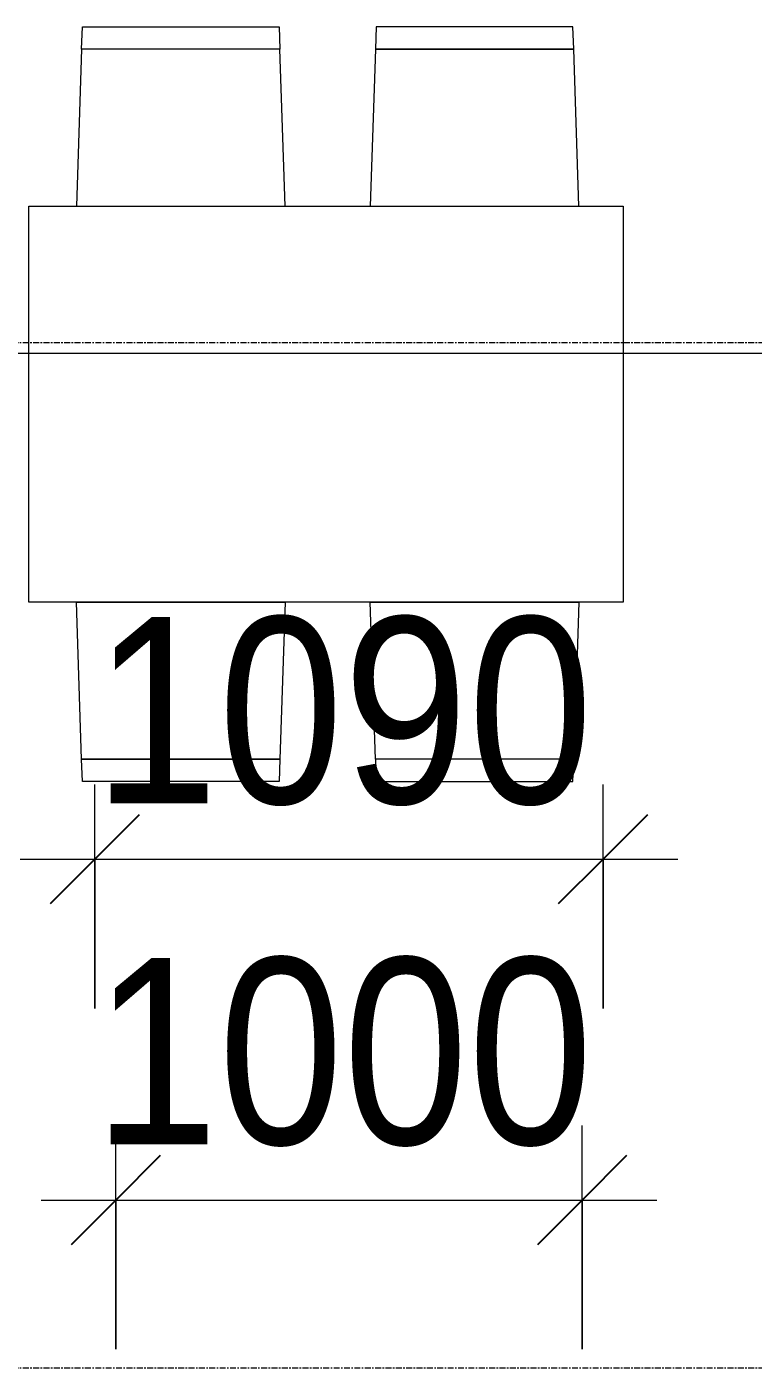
# Model space of a CAD drawing. Header units: millimetres. Extents: x 1591 to 239243, y -15958 to 82755.
# Drawn here: x 168056 to 169613, y 37037 to 39915 of the extents above; entities that cross this region are included whole.
import ezdxf

# ---------------------------------------------------------------- set-up
doc = ezdxf.new("R2010")
doc.units = ezdxf.units.MM
doc.linetypes.add('Grid Line', pattern=[22.225, 12.7, -3.175, 3.175, -3.175])
for name, color, linetype, lineweight in [('0-1', 250, 'Continuous', 5), ('A-ANNO-DIMS', 211, 'Continuous', 9), ('A-ANNO-DIMS-160', 211, 'Continuous', 9), ('I-FURN-1', 254, 'Continuous', 9), ('S-GRID-1', 1, 'Grid Line', 9)]:
    doc.layers.add(name, color=color, linetype=linetype, lineweight=lineweight)
doc.styles.add('UTM Avo', font='UTM Avo.ttf', dxfattribs={"width": 0.9, "height": 400})
doc.dimstyles.new('1_Dim_chi_tiet_2_5', dxfattribs={"dimscale": 304.8, "dimtxt": 399.720379, "dimasz": 0.629921, "dimexe": 0.524934, "dimexo": 0.0625, "dimgap": 0.052493, "dimtad": 1, "dimdec": 0, "dimrnd": 5, "dimzin": 0, "dimdsep": 46, "dimtxsty": 'UTM Avo', "dimblk1": 'OBLIQUE', "dimblk2": 'OBLIQUE', "dimsah": 1, "dimcen": 0.09, "dimdle": 0.524934, "dimazin": 0, "dimtfac": 1, "dimtdec": 4, "dimtix": 1, "dimtmove": 0, "dimatfit": 3, "dimfxl": 1.049869, "dimfxlon": 1, "dimtvp": 1, "dimtolj": 1, "dimtzin": 0, "dimarcsym": 2})

# ---------------------------------------------------------------- blocks, each defined once
blk = doc.blocks.new('RES_BAN AN 1 - RES_BAN AN 1-885813-TKCS_MB TẦNG 5')
at = {"layer": 'I-FURN-1'}
for p, q in [((-425, 1275), (425, 1275)), ((-425, 0), (-425, 1275)), ((425, 1275), (425, 0)), ((-761.9, 1168.8), (-809.6, 1167.2)), ((-809.6, 1167.2), (-809.6, 745.3)), ((-425, 1180), (-761.9, 1168.8)), ((-761.9, 1168.8), (-761.9, 743.8)), ((-761.9, 743.8), (-761.9, 1168.8)), ((-425, 732.5), (-425, 1180)), ((425, 1180), (761.9, 1168.8)), ((425, 732.5), (425, 1180)), ((761.9, 1168.8), (761.9, 743.8)), ((761.9, 1168.8), (761.9, 743.8)), ((809.6, 1167.2), (761.9, 1168.8)), ((809.6, 745.3), (809.6, 1167.2)), ((-809.6, 745.3), (-761.9, 743.8)), ((-761.9, 743.8), (-425, 732.5)), ((761.9, 743.8), (425, 732.5)), ((761.9, 743.8), (809.6, 745.3)), ((-425, 549.7), (-761.9, 538.5)), ((-425, 102.3), (-425, 549.7)), ((425, 549.7), (761.9, 538.5)), ((425, 102.3), (425, 549.7)), ((-809.6, 536.9), (-761.9, 538.5)), ((-809.6, 115.1), (-809.6, 536.9)), ((-761.9, 538.5), (-761.9, 113.5)), ((-761.9, 538.5), (-761.9, 113.5)), ((761.9, 538.5), (761.9, 113.5)), ((761.9, 538.5), (809.6, 536.9)), ((761.9, 113.5), (761.9, 538.5)), ((809.6, 536.9), (809.6, 115.1)), ((-761.9, 113.5), (-809.6, 115.1)), ((-761.9, 113.5), (-425, 102.3)), ((761.9, 113.5), (425, 102.3)), ((809.6, 115.1), (761.9, 113.5)), ((425, 0), (-425, 0))]:
    blk.add_line(p, q, dxfattribs=at)
blk = doc.blocks.new('NCV_TKTC_TANG 5_rvt-1-TKCS_MB TẦNG 5')
at = {"layer": 'I-FURN-1', "rotation": 270.0000000000001}
blk.add_blockref('RES_BAN AN 1 - RES_BAN AN 1-885813-TKCS_MB TẦNG 5', (66060.8, 39105.7), dxfattribs=at)
blk = doc.blocks.new('DIMBLOCK45-TKCS_MB TẦNG 5')
at = {"layer": 'A-ANNO-DIMS-160'}
for p, q in [((163051.4, 39534.8), (163051.4, 39054.8)), ((163051.4, 39214.8), (163051.4, 39534.8)), ((171051.4, 39534.8), (171051.4, 39054.8)), ((171051.4, 39214.8), (171051.4, 39534.8)), ((162891.4, 39214.8), (171211.4, 39214.8))]:
    blk.add_line(p, q, dxfattribs=at)
at = {"layer": 'A-ANNO-DIMS-160', "lineweight": 25}
for p, q in [((163051.4, 39214.8), (163147.4, 39310.8)), ((171051.4, 39214.8), (171147.4, 39310.8)), ((163051.4, 39214.8), (162955.4, 39118.8)), ((171051.4, 39214.8), (170955.4, 39118.8))]:
    blk.add_line(p, q, dxfattribs=at)
at = {"layer": 'A-ANNO-DIMS-160', "color": 0, "insert": (166503.6, 39734.4), "char_height": 400, "width": 1314.636, "attachment_point": 1, "line_spacing_factor": 1.110334, "style": 'UTM Avo'}
blk.add_mtext('8000', dxfattribs=at)
blk = doc.blocks.new('_Oblique')
at = {"color": 0, "linetype": 'ByBlock', "lineweight": -2}
blk.add_line((-0.5, -0.5), (0.5, 0.5), dxfattribs=at)
blk = doc.blocks.new('DIMBLOCK106-TKCS_MB TẦNG 5')
at = {"layer": 'A-ANNO-DIMS-160'}
for p, q in [((168201.4, 37809.1), (168201.4, 38289.1)), ((169291.4, 37809.1), (169291.4, 38289.1)), ((168041.4, 38129.1), (169451.4, 38129.1)), ((168201.4, 38129.1), (168201.4, 37809.1)), ((169291.4, 38129.1), (169291.4, 37809.1))]:
    blk.add_line(p, q, dxfattribs=at)
at = {"layer": 'A-ANNO-DIMS-160', "lineweight": 25}
for p, q in [((168201.4, 38129.1), (168297.4, 38225.1)), ((169291.4, 38129.1), (169387.4, 38225.1)), ((168201.4, 38129.1), (168105.4, 38033.1)), ((169291.4, 38129.1), (169195.4, 38033.1))]:
    blk.add_line(p, q, dxfattribs=at)
at = {"layer": 'A-ANNO-DIMS-160', "color": 0, "insert": (168198.6, 38648.7), "char_height": 400, "width": 1314.636, "attachment_point": 1, "line_spacing_factor": 1.110334, "style": 'UTM Avo'}
blk.add_mtext('1090', dxfattribs=at)
blk = doc.blocks.new('DIMBLOCK152-TKCS_MB TẦNG 5')
at = {"layer": 'A-ANNO-DIMS-160'}
for p, q in [((168246.4, 37077.7), (168246.4, 37557.7)), ((169246.4, 37077.7), (169246.4, 37557.7)), ((168086.4, 37397.7), (169406.4, 37397.7)), ((168246.4, 37397.7), (168246.4, 37077.7)), ((169246.4, 37397.7), (169246.4, 37077.7))]:
    blk.add_line(p, q, dxfattribs=at)
at = {"layer": 'A-ANNO-DIMS-160', "lineweight": 25}
for p, q in [((168246.4, 37397.7), (168342.4, 37493.7)), ((169246.4, 37397.7), (169342.4, 37493.7)), ((168246.4, 37397.7), (168150.4, 37301.7)), ((169246.4, 37397.7), (169150.4, 37301.7))]:
    blk.add_line(p, q, dxfattribs=at)
at = {"layer": 'A-ANNO-DIMS-160', "color": 0, "insert": (168198.6, 37917.4), "char_height": 400, "width": 1314.636, "attachment_point": 1, "line_spacing_factor": 1.110334, "style": 'UTM Avo'}
blk.add_mtext('1000', dxfattribs=at)

msp = doc.modelspace()

# ---------------------------------------------------------------- linework, layer by layer
at = {"layer": 'S-GRID-1'}
for p, q in [((229978.4, 39236.9), (136410.9, 39236.9)), ((229978.4, 37036.9), (136410.9, 37036.9))]:
    msp.add_line(p, q, dxfattribs=at)

# ---------------------------------------------------------------- block references
at = {"layer": '0-1'}
msp.add_blockref('NCV_TKTC_TANG 5_rvt-1-TKCS_MB TẦNG 5', (101998.8, 0), dxfattribs=at)

# ---------------------------------------------------------------- dimensions: what is measured, and where the dimension line sits
at = {"layer": 'A-ANNO-DIMS'}
for base, p1, p2, override, picture, middle in [((171051.4, 39214.8), (163051.4, 39534.8), (171051.4, 39534.8), {"dimpost": '<>', "dimfxl": 8000}, 'DIMBLOCK45-TKCS_MB TẦNG 5', (167051.4, 39437.8)), ((169291.4, 38129.1), (168201.4, 37809.1), (169291.4, 37809.1), {"dimpost": '<>', "dimfxl": 1090}, 'DIMBLOCK106-TKCS_MB TẦNG 5', (168746.4, 38352.1)), ((169246.4, 37397.7), (168246.4, 37077.7), (169246.4, 37077.7), {"dimpost": '<>', "dimfxl": 1000}, 'DIMBLOCK152-TKCS_MB TẦNG 5', (168746.4, 37620.7))]:
    dim = msp.add_linear_dim(base=base, p1=p1, p2=p2, dimstyle='1_Dim_chi_tiet_2_5', override=override, dxfattribs=at)
    dim.commit()
    dim.dimension.update_dxf_attribs({"geometry": picture, "text_midpoint": middle})

doc.saveas('drawing.dxf')
